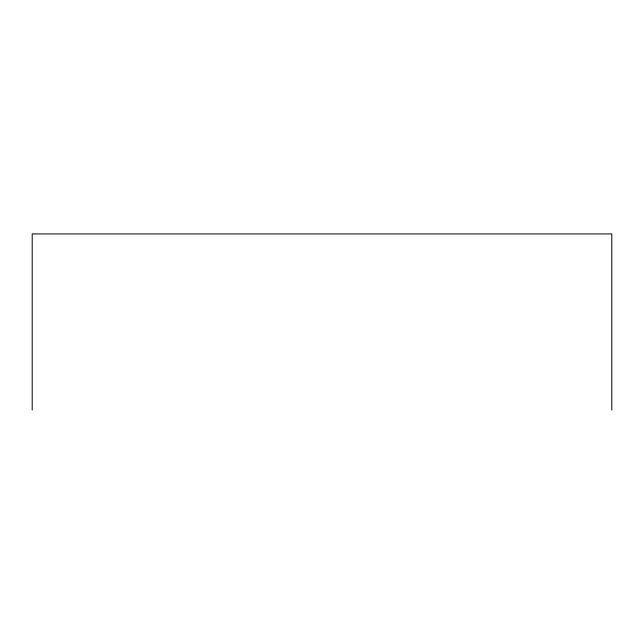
<?xml version="1.0" encoding="UTF-8"?>
<svg xmlns="http://www.w3.org/2000/svg" width="644" height="644" viewBox="0 0 644 644"><rect width="100%" height="100%" fill="white"/><g stroke="black" fill="none" stroke-linecap="round" stroke-linejoin="round"><path stroke-width="0.97" d="M611.8 410.075L611.8 233.925L32.2 233.925L32.2 410.075"/></g></svg>
